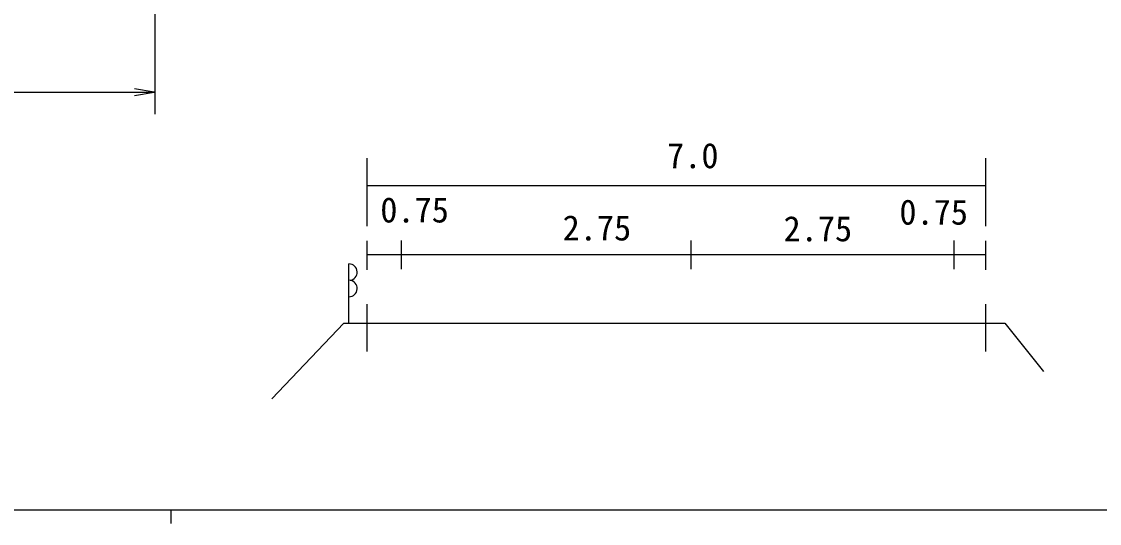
# Model space of a CAD drawing. Units: millimetres, scale not verified. Extents: x 40000 to 680000, y 20000 to 380000.
# Drawn here: x 157144 to 235537, y 204000 to 240518 of the extents above; entities that cross this region are included whole.
import ezdxf
from ezdxf.enums import TextEntityAlignment as Align

# ---------------------------------------------------------------- set-up
doc = ezdxf.new("R2010")
doc.units = ezdxf.units.MM
doc.header["$LTSCALE"] = 1000
for name, color, linetype, lineweight in [('M-BGD-EXST', 7, 'Continuous', 25), ('M-STR-STR3', 7, 'Continuous', 25), ('M-TTL-BAND', 7, 'Continuous', 25)]:
    doc.layers.add(name, color=color, linetype=linetype, lineweight=lineweight)
doc.styles.add('ＭＳ ゴシック', font='')
doc.styles.get('ＭＳ ゴシック').set_extended_font_data('MS Gothic')

# ---------------------------------------------------------------- blocks, each defined once
blk = doc.blocks.new('open_arrow')
at = {"color": 0, "linetype": 'Continuous', "lineweight": -2}
blk.add_lwpolyline([(7.5, 1.25), (0, 0), (7.5, -1.25)], dxfattribs=at)

msp = doc.modelspace()

# ---------------------------------------------------------------- linework, layer by layer
at = {"layer": 'M-BGD-EXST'}
for p, q in [((182262, 230580), (182262, 225622)), ((227251, 230577), (227251, 225622)), ((182262, 228577), (227251, 228577)), ((182262, 224568), (182262, 222450)), ((184762, 224590), (184762, 222500)), ((205821, 224590), (205821, 222500)), ((224937, 224590), (224937, 222500)), ((227251, 224568), (227251, 222450)), ((182262, 223577), (227251, 223577)), ((180955, 218577), (180955, 222887)), ((182262, 219964), (182262, 216519)), ((227251, 219964), (227251, 216519)), ((175348, 213064), (180575, 218577)), ((180575, 218577), (228644, 218577)), ((228644, 218577), (231461, 215051))]:
    msp.add_line(p, q, dxfattribs=at)
for centre, start, end in [((180954, 222287), 275.3148, 89.90852), ((180954, 221092), 270, 84.68519)]:
    msp.add_arc(centre, 600, start, end, dxfattribs=at)
at = {"layer": 'M-STR-STR3'}
for p, q in [((166825, 244935), (166825, 233784)), ((74883, 235385), (166795, 235385))]:
    msp.add_line(p, q, dxfattribs=at)
at = {"layer": 'M-TTL-BAND'}
for p, q in [((40000, 205000), (579000, 205000)), ((168000, 205000), (168000, 204000))]:
    msp.add_line(p, q, dxfattribs=at)

# ---------------------------------------------------------------- block references
at = {"layer": 'M-STR-STR3', "xscale": 193, "yscale": 193, "rotation": 180}
msp.add_blockref('open_arrow', (166795, 235385), dxfattribs=at)

# ---------------------------------------------------------------- texts
at = {"layer": 'M-BGD-EXST', "style": 'ＭＳ ゴシック'}
for s, p in [('7.0', (204092, 229298)), ('0.75', (183235, 225348)), ('0.75', (220987, 225190)), ('2.75', (196494, 224041)), ('2.75', (212563, 223981))]:
    msp.add_text(s, height=1833, dxfattribs=at).set_placement(p, align=Align.BOTTOM_LEFT)

doc.saveas('drawing.dxf')
